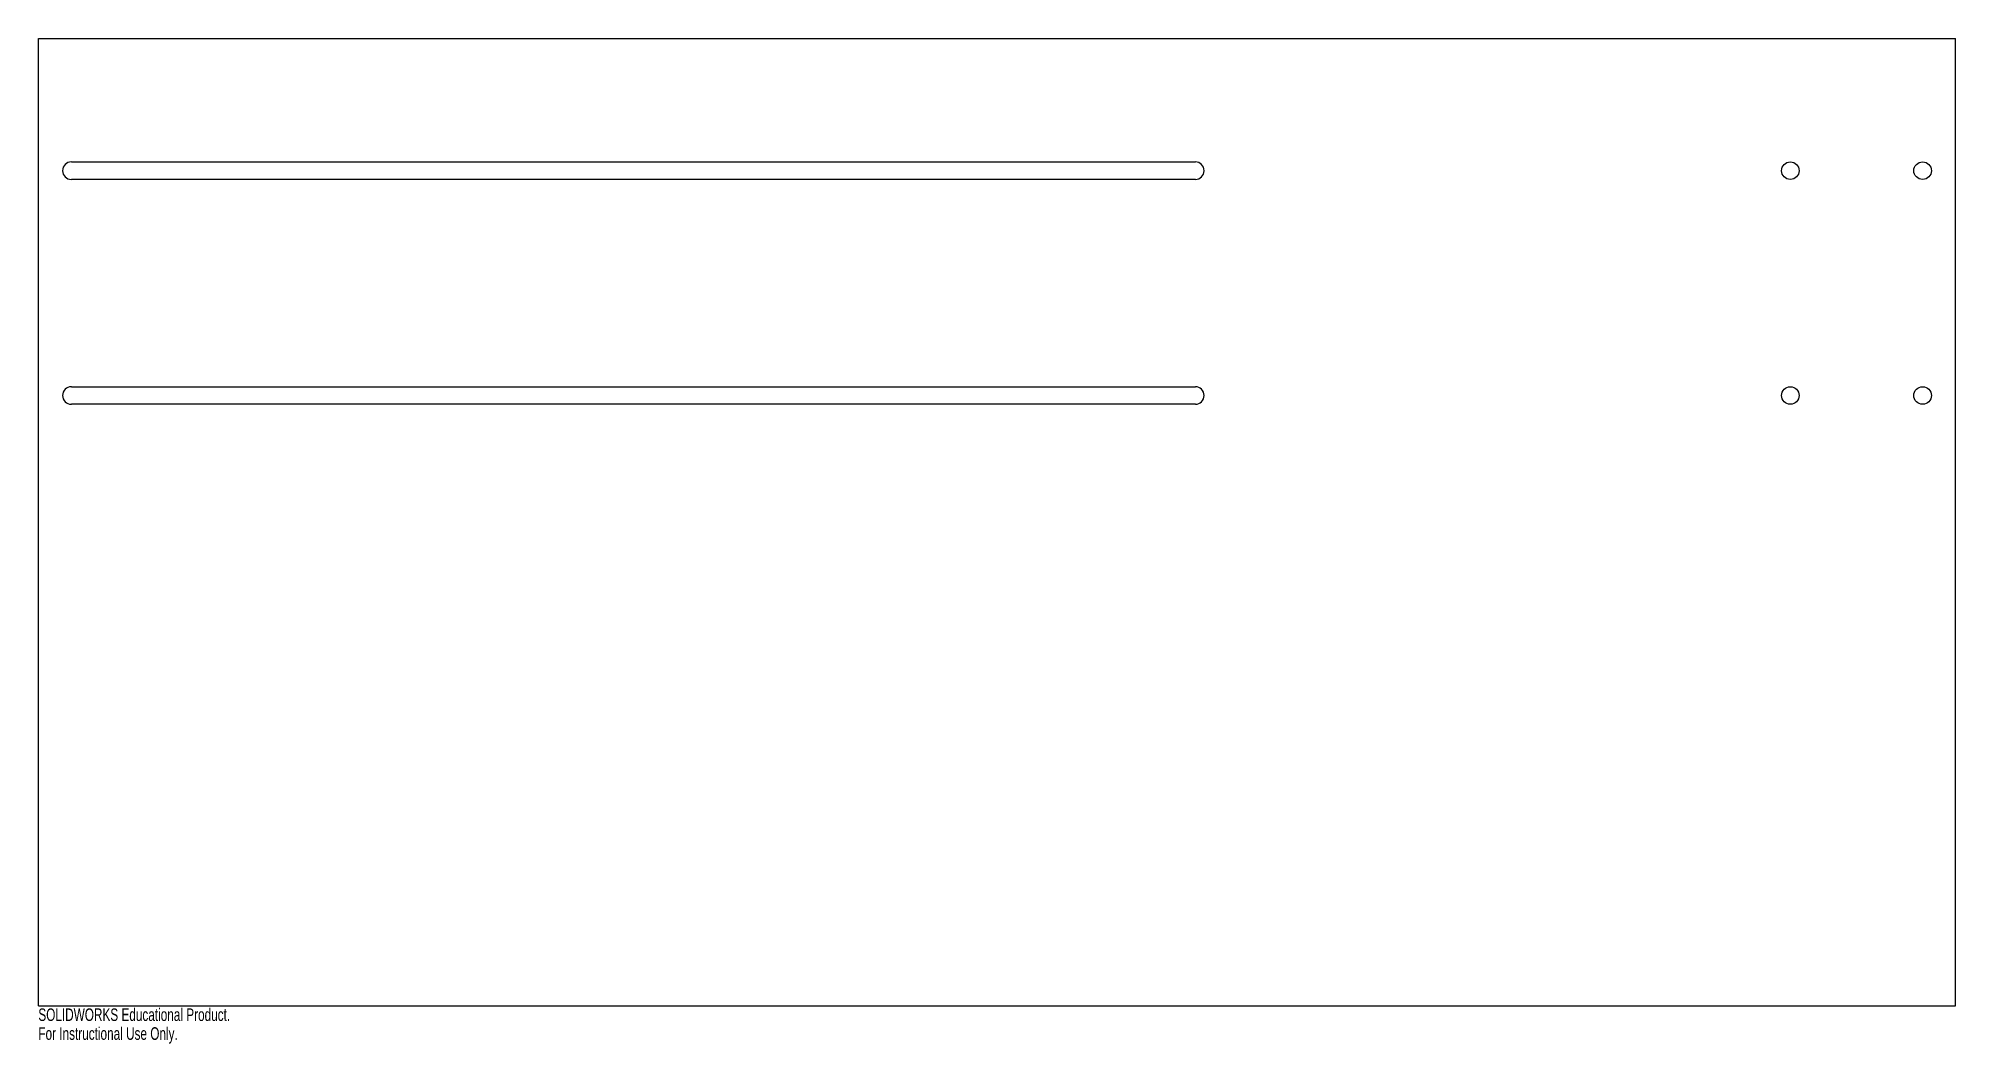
# Model space of a CAD drawing. Header units: inches. Extents: x -14.5 to 14.5, y -7.9 to 7.3.
import ezdxf

# ---------------------------------------------------------------- set-up
doc = ezdxf.new("R2010")
doc.units = ezdxf.units.IN
doc.header["$MEASUREMENT"] = 0
doc.styles.add('SLDTEXTSTYLE0', font='TXT', dxfattribs={"width": 0.7})

msp = doc.modelspace()

# ---------------------------------------------------------------- linework, layer by layer
at = {"color": 7, "linetype": 'Continuous', "lineweight": 25}
for p, q in [((-14.5, 7.312), (14.5, 7.312)), ((-14.5, -7.312), (-14.5, 7.312)), ((14.5, -7.312), (14.5, 7.312)), ((-14, 5.446), (3, 5.446)), ((3, 5.179), (-14, 5.179)), ((-14, 2.046), (3, 2.046)), ((3, 1.78), (-14, 1.78)), ((-14.5, -7.312), (14.5, -7.312))]:
    msp.add_line(p, q, dxfattribs=at)
for centre in [(12, 5.312), (14, 5.312), (12, 1.913), (14, 1.913)]:
    msp.add_circle(centre, 0.133, dxfattribs=at)
for centre, start, end in [((-14, 5.312), 90, 270), ((3, 5.312), 270, 90), ((-14, 1.913), 90, 270), ((3, 1.913), 270, 90)]:
    msp.add_arc(centre, 0.133, start, end, dxfattribs=at)

# ---------------------------------------------------------------- texts
at = {"color": 7, "linetype": 'Continuous', "char_height": 0.1903, "attachment_point": 1, "style": 'SLDTEXTSTYLE0'}
for s, insert in [('SOLIDWORKS Educational Product.', (-14.5, -7.353)), ('For Instructional Use Only.', (-14.5, -7.638))]:
    msp.add_mtext(s, dxfattribs=dict(at, insert=insert))

doc.saveas('drawing.dxf')
